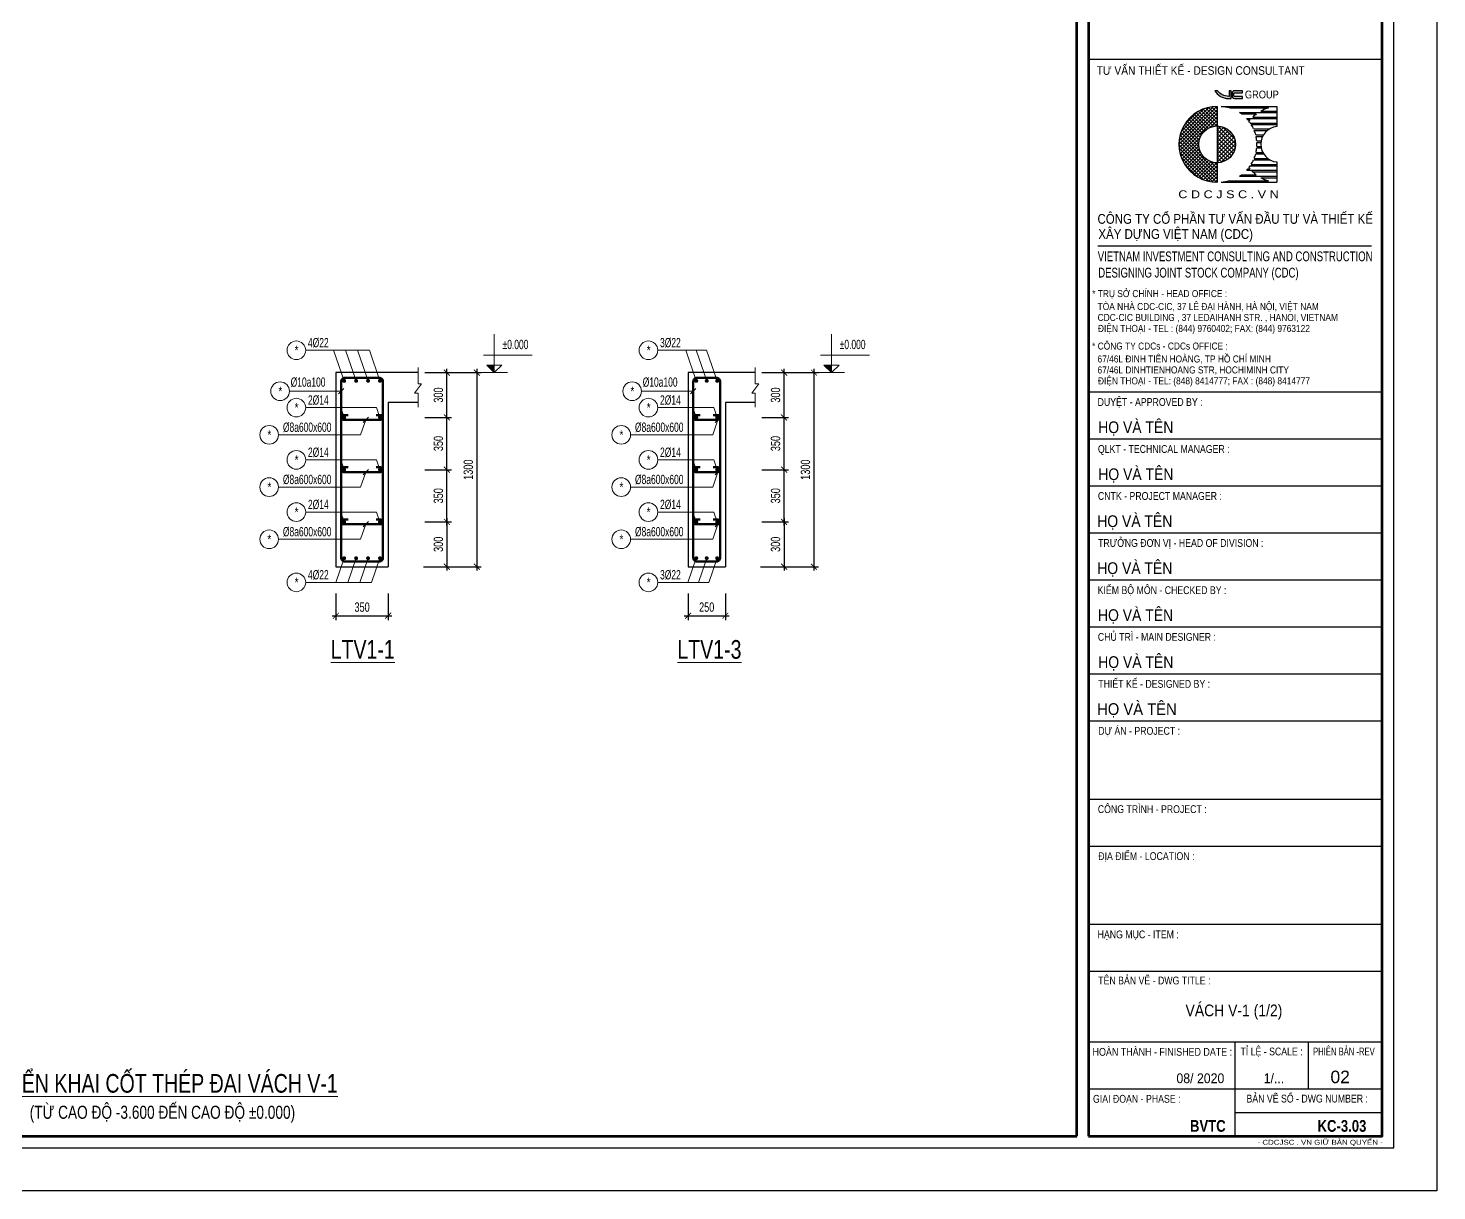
# Model space of a CAD drawing. Header units: millimetres. Extents: x -17374 to 181693, y -29783 to 15580.
# Drawn here: x 103870 to 113310, y 0 to 7790 of the extents above; entities that cross this region are included whole.
import ezdxf
from ezdxf.enums import TextEntityAlignment as Align

# ---------------------------------------------------------------- set-up
doc = ezdxf.new("R2010")
doc.units = ezdxf.units.MM
doc.header["$LTSCALE"] = 250
doc.header["$MEASUREMENT"] = 0
doc.layers.add('CDC -TEXT KHUNG', color=7, linetype='Continuous')
doc.layers.add('CDC-KHUNGTEN', color=7, linetype='Continuous')
for name, color, linetype, lineweight in [('CDC.02.DIM', 1, 'Continuous', 18), ('CDC.03.BORDER', 3, 'Continuous', 25), ('CDC.05.STEEL', 4, 'Continuous', 50), ('CDC.06.TEXT', 2, 'Continuous', 18), ('CDC.11.NOTE', 8, 'Continuous', 18), ('CDC.14.STEELNUM', 9, 'Continuous', 18), ('STEEL_NODE', 6, 'Continuous', 50)]:
    doc.layers.add(name, color=color, linetype=linetype, lineweight=lineweight)
doc.styles.add('ARIAL', font='arial.ttf', dxfattribs={"width": 0.65})
doc.styles.add('Arial_B_3', font='arialbd.ttf', dxfattribs={"width": 0.75, "height": 3})
doc.styles.add('KCS_SMTEXT', font='arial.ttf', dxfattribs={"width": 0.7})
doc.styles.add('KT CDC', font='arial.ttf', dxfattribs={"width": 0.85})
doc.dimstyles.new('KCS_DIM25', dxfattribs={"dimscale": 25, "dimtxt": 2.5, "dimasz": 1.6, "dimexe": 1.2, "dimexo": 0, "dimgap": 1, "dimtad": 1, "dimdec": 0, "dimzin": 0, "dimdsep": 46, "dimtxsty": 'KCS_SMTEXT', "dimblk": 'ARCHTICK', "dimcen": 0, "dimdle": 1, "dimclrd": 1, "dimclre": 1, "dimclrt": 2, "dimadec": 0, "dimazin": 0, "dimtfac": 1, "dimtdec": 0, "dimtix": 1, "dimtmove": 2, "dimatfit": 3, "dimfxl": 1, "dimtolj": 1, "dimtzin": 0, "dimarcsym": 0})

# ---------------------------------------------------------------- blocks, each defined once
blk = doc.blocks.new('_ArchTick')
at = {"color": 0, "linetype": 'ByBlock', "const_width": 0.15}
blk.add_lwpolyline([(-0.5, -0.5), (0.5, 0.5)], dxfattribs=at)
blk = doc.blocks.new('*D242')
at = {"layer": 'CDC.02.DIM', "color": 1, "lineweight": -2, "transparency": 16777216}
for p, q in [((108786.5, 5481.9), (109166, 5481.9)), ((109136, 5506.9), (109136, 4156.9)), ((108778.5, 4181.9), (109166, 4181.9))]:
    blk.add_line(p, q, dxfattribs=at)
at = {"layer": 'Defpoints', "color": 0, "transparency": 16777216}
for p in [(108786.5, 5481.9), (108778.5, 4181.9), (109136, 4181.9)]:
    blk.add_point(p, dxfattribs=at)
at = {"layer": 'CDC.02.DIM', "color": 1, "lineweight": -2, "transparency": 16777216, "xscale": 40, "yscale": 40, "zscale": 40}
for p, rotation in [((109136, 5481.9), 90), ((109136, 4181.9), 270)]:
    blk.add_blockref('_ArchTick', p, dxfattribs=dict(at, rotation=rotation))
at = {"layer": 'CDC.02.DIM', "color": 2, "transparency": 16777216, "insert": (109079, 4831.9), "char_height": 62.5, "attachment_point": 5, "rotation": 90, "style": 'KCS_SMTEXT'}
blk.add_mtext('\\A1;1300', dxfattribs=at)
blk = doc.blocks.new('*D243')
at = {"layer": 'CDC.02.DIM', "color": 1, "lineweight": -2, "transparency": 16777216}
for p, q in [((108786.5, 5481.9), (108965.5, 5481.9)), ((108935.5, 5156.9), (108935.5, 5506.9)), ((108786.5, 5181.9), (108965.5, 5181.9))]:
    blk.add_line(p, q, dxfattribs=at)
at = {"layer": 'Defpoints', "color": 0, "transparency": 16777216}
for p in [(108786.5, 5481.9), (108935.5, 5481.9), (108786.5, 5181.9)]:
    blk.add_point(p, dxfattribs=at)
at = {"layer": 'CDC.02.DIM', "color": 1, "lineweight": -2, "transparency": 16777216, "xscale": 40, "yscale": 40, "zscale": 40}
for p, rotation in [((108935.5, 5481.9), 90), ((108935.5, 5181.9), 270)]:
    blk.add_blockref('_ArchTick', p, dxfattribs=dict(at, rotation=rotation))
at = {"layer": 'CDC.02.DIM', "color": 2, "transparency": 16777216, "insert": (108878.6, 5331.9), "char_height": 62.5, "attachment_point": 5, "rotation": 90, "style": 'KCS_SMTEXT'}
blk.add_mtext('\\A1;300', dxfattribs=at)
blk = doc.blocks.new('*D244')
at = {"layer": 'CDC.02.DIM', "color": 1, "lineweight": -2, "transparency": 16777216}
for p, q in [((108292, 4002.1), (108292, 3823.6)), ((108542, 4002.1), (108542, 3823.6)), ((108267, 3853.6), (108567, 3853.6))]:
    blk.add_line(p, q, dxfattribs=at)
at = {"layer": 'Defpoints', "color": 0, "transparency": 16777216}
for p in [(108292, 4002.1), (108542, 4002.1), (108542, 3853.6)]:
    blk.add_point(p, dxfattribs=at)
at = {"layer": 'CDC.02.DIM', "color": 1, "lineweight": -2, "transparency": 16777216, "xscale": 40, "yscale": 40, "zscale": 40, "rotation": 180}
blk.add_blockref('_ArchTick', (108292, 3853.6), dxfattribs=at)
at = {"layer": 'CDC.02.DIM', "color": 1, "lineweight": -2, "transparency": 16777216, "xscale": 40, "yscale": 40, "zscale": 40}
blk.add_blockref('_ArchTick', (108542, 3853.6), dxfattribs=at)
at = {"layer": 'CDC.02.DIM', "color": 2, "transparency": 16777216, "insert": (108417, 3910.6), "char_height": 62.5, "attachment_point": 5, "style": 'KCS_SMTEXT'}
blk.add_mtext('\\A1;250', dxfattribs=at)
blk = doc.blocks.new('*D245')
at = {"layer": 'CDC.02.DIM', "color": 1, "lineweight": -2, "transparency": 16777216}
for p, q in [((108935.5, 4806.9), (108935.5, 5206.9)), ((108786.5, 5181.9), (108965.5, 5181.9)), ((108786.5, 4831.9), (108965.5, 4831.9))]:
    blk.add_line(p, q, dxfattribs=at)
at = {"layer": 'Defpoints', "color": 0, "transparency": 16777216}
for p in [(108786.5, 5181.9), (108935.5, 5181.9), (108786.5, 4831.9)]:
    blk.add_point(p, dxfattribs=at)
at = {"layer": 'CDC.02.DIM', "color": 1, "lineweight": -2, "transparency": 16777216, "xscale": 40, "yscale": 40, "zscale": 40}
for p, rotation in [((108935.5, 5181.9), 90), ((108935.5, 4831.9), 270)]:
    blk.add_blockref('_ArchTick', p, dxfattribs=dict(at, rotation=rotation))
at = {"layer": 'CDC.02.DIM', "color": 2, "transparency": 16777216, "insert": (108878.6, 5006.9), "char_height": 62.5, "attachment_point": 5, "rotation": 90, "style": 'KCS_SMTEXT'}
blk.add_mtext('\\A1;350', dxfattribs=at)
blk = doc.blocks.new('*D246')
at = {"layer": 'CDC.02.DIM', "color": 1, "lineweight": -2, "transparency": 16777216}
for p, q in [((108786.5, 4831.9), (108965.5, 4831.9)), ((108935.5, 4456.9), (108935.5, 4856.9)), ((108786.5, 4481.9), (108965.5, 4481.9))]:
    blk.add_line(p, q, dxfattribs=at)
at = {"layer": 'Defpoints', "color": 0, "transparency": 16777216}
for p in [(108786.5, 4831.9), (108935.5, 4831.9), (108786.5, 4481.9)]:
    blk.add_point(p, dxfattribs=at)
at = {"layer": 'CDC.02.DIM', "color": 1, "lineweight": -2, "transparency": 16777216, "xscale": 40, "yscale": 40, "zscale": 40}
for p, rotation in [((108935.5, 4831.9), 90), ((108935.5, 4481.9), 270)]:
    blk.add_blockref('_ArchTick', p, dxfattribs=dict(at, rotation=rotation))
at = {"layer": 'CDC.02.DIM', "color": 2, "transparency": 16777216, "insert": (108878.6, 4656.9), "char_height": 62.5, "attachment_point": 5, "rotation": 90, "style": 'KCS_SMTEXT'}
blk.add_mtext('\\A1;350', dxfattribs=at)
blk = doc.blocks.new('*D247')
at = {"layer": 'CDC.02.DIM', "color": 1, "lineweight": -2, "transparency": 16777216}
for p, q in [((108786.5, 4481.9), (108965.5, 4481.9)), ((108935.5, 4506.9), (108935.5, 4156.9)), ((108786.5, 4181.9), (108965.5, 4181.9))]:
    blk.add_line(p, q, dxfattribs=at)
at = {"layer": 'Defpoints', "color": 0, "transparency": 16777216}
for p in [(108786.5, 4481.9), (108786.5, 4181.9), (108935.5, 4181.9)]:
    blk.add_point(p, dxfattribs=at)
at = {"layer": 'CDC.02.DIM', "color": 1, "lineweight": -2, "transparency": 16777216, "xscale": 40, "yscale": 40, "zscale": 40}
for p, rotation in [((108935.5, 4481.9), 90), ((108935.5, 4181.9), 270)]:
    blk.add_blockref('_ArchTick', p, dxfattribs=dict(at, rotation=rotation))
at = {"layer": 'CDC.02.DIM', "color": 2, "transparency": 16777216, "insert": (108878.6, 4331.9), "char_height": 62.5, "attachment_point": 5, "rotation": 90, "style": 'KCS_SMTEXT'}
blk.add_mtext('\\A1;300', dxfattribs=at)
blk = doc.blocks.new('*D248')
at = {"layer": 'CDC.02.DIM', "color": 1, "lineweight": -2, "transparency": 16777216}
for p, q in [((106526.9, 5481.9), (106906.4, 5481.9)), ((106876.4, 5506.9), (106876.4, 4156.9)), ((106518.9, 4181.9), (106906.4, 4181.9))]:
    blk.add_line(p, q, dxfattribs=at)
at = {"layer": 'Defpoints', "color": 0, "transparency": 16777216}
for p in [(106526.9, 5481.9), (106518.9, 4181.9), (106876.4, 4181.9)]:
    blk.add_point(p, dxfattribs=at)
at = {"layer": 'CDC.02.DIM', "color": 1, "lineweight": -2, "transparency": 16777216, "xscale": 40, "yscale": 40, "zscale": 40}
for p, rotation in [((106876.4, 5481.9), 90), ((106876.4, 4181.9), 270)]:
    blk.add_blockref('_ArchTick', p, dxfattribs=dict(at, rotation=rotation))
at = {"layer": 'CDC.02.DIM', "color": 2, "transparency": 16777216, "insert": (106819.5, 4831.9), "char_height": 62.5, "attachment_point": 5, "rotation": 90, "style": 'KCS_SMTEXT'}
blk.add_mtext('\\A1;1300', dxfattribs=at)
blk = doc.blocks.new('*D249')
at = {"layer": 'CDC.02.DIM', "color": 1, "lineweight": -2, "transparency": 16777216}
for p, q in [((106526.9, 5481.9), (106705.9, 5481.9)), ((106675.9, 5156.9), (106675.9, 5506.9)), ((106526.9, 5181.9), (106705.9, 5181.9))]:
    blk.add_line(p, q, dxfattribs=at)
at = {"layer": 'Defpoints', "color": 0, "transparency": 16777216}
for p in [(106526.9, 5481.9), (106675.9, 5481.9), (106526.9, 5181.9)]:
    blk.add_point(p, dxfattribs=at)
at = {"layer": 'CDC.02.DIM', "color": 1, "lineweight": -2, "transparency": 16777216, "xscale": 40, "yscale": 40, "zscale": 40}
for p, rotation in [((106675.9, 5481.9), 90), ((106675.9, 5181.9), 270)]:
    blk.add_blockref('_ArchTick', p, dxfattribs=dict(at, rotation=rotation))
at = {"layer": 'CDC.02.DIM', "color": 2, "transparency": 16777216, "insert": (106619, 5331.9), "char_height": 62.5, "attachment_point": 5, "rotation": 90, "style": 'KCS_SMTEXT'}
blk.add_mtext('\\A1;300', dxfattribs=at)
blk = doc.blocks.new('*D250')
at = {"layer": 'CDC.02.DIM', "color": 1, "lineweight": -2, "transparency": 16777216}
for p, q in [((105932.5, 4002.1), (105932.5, 3823.6)), ((106282.5, 4002.1), (106282.5, 3823.6)), ((105907.5, 3853.6), (106307.5, 3853.6))]:
    blk.add_line(p, q, dxfattribs=at)
at = {"layer": 'Defpoints', "color": 0, "transparency": 16777216}
for p in [(105932.5, 4002.1), (106282.5, 4002.1), (106282.5, 3853.6)]:
    blk.add_point(p, dxfattribs=at)
at = {"layer": 'CDC.02.DIM', "color": 1, "lineweight": -2, "transparency": 16777216, "xscale": 40, "yscale": 40, "zscale": 40, "rotation": 180}
blk.add_blockref('_ArchTick', (105932.5, 3853.6), dxfattribs=at)
at = {"layer": 'CDC.02.DIM', "color": 1, "lineweight": -2, "transparency": 16777216, "xscale": 40, "yscale": 40, "zscale": 40}
blk.add_blockref('_ArchTick', (106282.5, 3853.6), dxfattribs=at)
at = {"layer": 'CDC.02.DIM', "color": 2, "transparency": 16777216, "insert": (106107.5, 3910.6), "char_height": 62.5, "attachment_point": 5, "style": 'KCS_SMTEXT'}
blk.add_mtext('\\A1;350', dxfattribs=at)
blk = doc.blocks.new('*D251')
at = {"layer": 'CDC.02.DIM', "color": 1, "lineweight": -2, "transparency": 16777216}
for p, q in [((106675.9, 4806.9), (106675.9, 5206.9)), ((106526.9, 5181.9), (106705.9, 5181.9)), ((106526.9, 4831.9), (106705.9, 4831.9))]:
    blk.add_line(p, q, dxfattribs=at)
at = {"layer": 'Defpoints', "color": 0, "transparency": 16777216}
for p in [(106526.9, 5181.9), (106675.9, 5181.9), (106526.9, 4831.9)]:
    blk.add_point(p, dxfattribs=at)
at = {"layer": 'CDC.02.DIM', "color": 1, "lineweight": -2, "transparency": 16777216, "xscale": 40, "yscale": 40, "zscale": 40}
for p, rotation in [((106675.9, 5181.9), 90), ((106675.9, 4831.9), 270)]:
    blk.add_blockref('_ArchTick', p, dxfattribs=dict(at, rotation=rotation))
at = {"layer": 'CDC.02.DIM', "color": 2, "transparency": 16777216, "insert": (106619, 5006.9), "char_height": 62.5, "attachment_point": 5, "rotation": 90, "style": 'KCS_SMTEXT'}
blk.add_mtext('\\A1;350', dxfattribs=at)
blk = doc.blocks.new('*D252')
at = {"layer": 'CDC.02.DIM', "color": 1, "lineweight": -2, "transparency": 16777216}
for p, q in [((106526.9, 4831.9), (106705.9, 4831.9)), ((106675.9, 4456.9), (106675.9, 4856.9)), ((106526.9, 4481.9), (106705.9, 4481.9))]:
    blk.add_line(p, q, dxfattribs=at)
at = {"layer": 'Defpoints', "color": 0, "transparency": 16777216}
for p in [(106526.9, 4831.9), (106675.9, 4831.9), (106526.9, 4481.9)]:
    blk.add_point(p, dxfattribs=at)
at = {"layer": 'CDC.02.DIM', "color": 1, "lineweight": -2, "transparency": 16777216, "xscale": 40, "yscale": 40, "zscale": 40}
for p, rotation in [((106675.9, 4831.9), 90), ((106675.9, 4481.9), 270)]:
    blk.add_blockref('_ArchTick', p, dxfattribs=dict(at, rotation=rotation))
at = {"layer": 'CDC.02.DIM', "color": 2, "transparency": 16777216, "insert": (106619, 4656.9), "char_height": 62.5, "attachment_point": 5, "rotation": 90, "style": 'KCS_SMTEXT'}
blk.add_mtext('\\A1;350', dxfattribs=at)
blk = doc.blocks.new('*D253')
at = {"layer": 'CDC.02.DIM', "color": 1, "lineweight": -2, "transparency": 16777216}
for p, q in [((106526.9, 4481.9), (106705.9, 4481.9)), ((106675.9, 4506.9), (106675.9, 4156.9)), ((106526.9, 4181.9), (106705.9, 4181.9))]:
    blk.add_line(p, q, dxfattribs=at)
at = {"layer": 'Defpoints', "color": 0, "transparency": 16777216}
for p in [(106526.9, 4481.9), (106526.9, 4181.9), (106675.9, 4181.9)]:
    blk.add_point(p, dxfattribs=at)
at = {"layer": 'CDC.02.DIM', "color": 1, "lineweight": -2, "transparency": 16777216, "xscale": 40, "yscale": 40, "zscale": 40}
for p, rotation in [((106675.9, 4481.9), 90), ((106675.9, 4181.9), 270)]:
    blk.add_blockref('_ArchTick', p, dxfattribs=dict(at, rotation=rotation))
at = {"layer": 'CDC.02.DIM', "color": 2, "transparency": 16777216, "insert": (106619, 4331.9), "char_height": 62.5, "attachment_point": 5, "rotation": 90, "style": 'KCS_SMTEXT'}
blk.add_mtext('\\A1;300', dxfattribs=at)
blk = doc.blocks.new('LOGOmoi')
at = {"layer": 'CDC -TEXT KHUNG'}
h = blk.add_hatch(color=1, dxfattribs=at)
h.paths.add_polyline_path([(1.46, 5.45), (1.26, 5.45), (1.26, 4.88), (1.21, 4.88, -0.237912), (0.06, 5.45), (-0.2, 5.45, 0.272847), (1.14, 4.66), (1.46, 4.66)])
h.paths.add_polyline_path([(2.59, 5.45), (1.8, 5.45, 0.414214), (1.54, 5.2), (1.54, 4.92, 0.414214), (1.8, 4.66), (2.59, 4.66), (2.59, 4.87), (1.8, 4.87, -0.414214), (1.74, 4.92), (1.74, 5.2, -0.414214), (1.8, 5.25), (2.59, 5.25)])
h = blk.add_hatch(dxfattribs=at)
h.set_pattern_fill('ANSI37', color=102, scale=2.293939, angle=360, style=0)
h.set_pattern_definition([(45, (-2844.4439, 636.61023), (-0.178426552, 0.178426553), []), (135, (-2844.4439, 636.61023), (-0.178426552, -0.178426553), [])])
edge = h.paths.add_edge_path()
edge.add_arc((0.02, 0), 1.87, 90, 270)
edge.add_line((0.02, -1.88), (0.02, -3.84))
edge.add_line((0.02, -3.84), (-0.17, -3.84))
edge.add_line((-0.17, -3.84), (-0.36, -3.83))
edge.add_line((-0.36, -3.83), (-0.55, -3.8))
edge.add_line((-0.55, -3.8), (-0.73, -3.77))
edge.add_line((-0.73, -3.77), (-0.92, -3.73))
edge.add_line((-0.92, -3.73), (-1.1, -3.68))
edge.add_line((-1.1, -3.68), (-1.28, -3.62))
edge.add_line((-1.28, -3.62), (-1.45, -3.55))
edge.add_line((-1.45, -3.55), (-1.63, -3.48))
edge.add_line((-1.63, -3.48), (-1.79, -3.39))
edge.add_line((-1.79, -3.39), (-1.96, -3.3))
edge.add_line((-1.96, -3.3), (-2.12, -3.2))
edge.add_line((-2.12, -3.2), (-2.27, -3.09))
edge.add_line((-2.27, -3.09), (-2.42, -2.97))
edge.add_line((-2.42, -2.97), (-2.56, -2.85))
edge.add_line((-2.56, -2.85), (-2.7, -2.72))
edge.add_line((-2.7, -2.72), (-2.83, -2.58))
edge.add_line((-2.83, -2.58), (-2.95, -2.44))
edge.add_line((-2.95, -2.44), (-3.07, -2.29))
edge.add_line((-3.07, -2.29), (-3.18, -2.14))
edge.add_line((-3.18, -2.14), (-3.28, -1.98))
edge.add_line((-3.28, -1.98), (-3.37, -1.81))
edge.add_line((-3.37, -1.81), (-3.46, -1.64))
edge.add_line((-3.46, -1.64), (-3.53, -1.47))
edge.add_line((-3.53, -1.47), (-3.6, -1.3))
edge.add_line((-3.6, -1.3), (-3.66, -1.12))
edge.add_line((-3.66, -1.12), (-3.71, -0.93))
edge.add_line((-3.71, -0.93), (-3.75, -0.75))
edge.add_line((-3.75, -0.75), (-3.79, -0.56))
edge.add_line((-3.79, -0.56), (-3.81, -0.38))
edge.add_line((-3.81, -0.38), (-3.82, -0.19))
edge.add_line((-3.82, -0.19), (-3.83, 0))
edge.add_line((-3.83, 0), (-3.82, 0.19))
edge.add_line((-3.82, 0.19), (-3.81, 0.38))
edge.add_line((-3.81, 0.38), (-3.79, 0.56))
edge.add_line((-3.79, 0.56), (-3.75, 0.75))
edge.add_line((-3.75, 0.75), (-3.71, 0.93))
edge.add_line((-3.71, 0.93), (-3.66, 1.12))
edge.add_line((-3.66, 1.12), (-3.6, 1.3))
edge.add_line((-3.6, 1.3), (-3.53, 1.47))
edge.add_line((-3.53, 1.47), (-3.46, 1.64))
edge.add_line((-3.46, 1.64), (-3.37, 1.81))
edge.add_line((-3.37, 1.81), (-3.28, 1.98))
edge.add_line((-3.28, 1.98), (-3.18, 2.14))
edge.add_line((-3.18, 2.14), (-3.07, 2.29))
edge.add_line((-3.07, 2.29), (-2.95, 2.44))
edge.add_line((-2.95, 2.44), (-2.83, 2.58))
edge.add_line((-2.83, 2.58), (-2.7, 2.72))
edge.add_line((-2.7, 2.72), (-2.56, 2.85))
edge.add_line((-2.56, 2.85), (-2.42, 2.97))
edge.add_line((-2.42, 2.97), (-2.27, 3.09))
edge.add_line((-2.27, 3.09), (-2.12, 3.2))
edge.add_line((-2.12, 3.2), (-1.96, 3.3))
edge.add_line((-1.96, 3.3), (-1.79, 3.39))
edge.add_line((-1.79, 3.39), (-1.63, 3.48))
edge.add_line((-1.63, 3.48), (-1.45, 3.55))
edge.add_line((-1.45, 3.55), (-1.28, 3.62))
edge.add_line((-1.28, 3.62), (-1.1, 3.68))
edge.add_line((-1.1, 3.68), (-0.92, 3.73))
edge.add_line((-0.92, 3.73), (-0.73, 3.77))
edge.add_line((-0.73, 3.77), (-0.55, 3.8))
edge.add_line((-0.55, 3.8), (-0.36, 3.83))
edge.add_line((-0.36, 3.83), (-0.17, 3.84))
edge.add_line((-0.17, 3.84), (0.02, 3.84))
edge.add_line((0.02, 3.84), (0.02, 1.87))
h = blk.add_hatch(dxfattribs=at)
h.set_pattern_fill('ANSI37', color=1, scale=2.293939, angle=360, style=0)
h.set_pattern_definition([(45, (-486.53502, -144.21504), (-0.20275745, 0.20275745), []), (135, (-486.53502, -144.21504), (-0.20275745, -0.20275745), [])])
h.paths.add_polyline_path([(0.02, 1.87), (0.02, -1.81), (0.02, -1.88, 0.414214), (1.89, 0, 0.414214)])
at = {"layer": 'CDC -TEXT KHUNG', "color": 102}
for p, q in [((0.02, 3.84), (0.02, -1.81)), ((0.42, 3.85), (6.1, 3.85)), ((1.28, 3.7), (5.24, 3.7)), ((2.3, 3.24), (6.1, 3.24)), ((2.51, 3.09), (4.01, 3.09)), ((4.47, 3.39), (6.1, 3.39)), ((6.1, 3.85), (6.1, 1.81)), ((3.03, 2.63), (6.1, 2.63)), ((3.16, 2.49), (3.36, 2.49)), ((3.4, 2.17), (6.1, 2.17)), ((3.49, 2.03), (6.1, 2.03)), ((3.64, 2.78), (6.1, 2.78)), ((3.74, 1.57), (5.37, 1.57)), ((3.8, 1.42), (5.15, 1.42)), ((3.95, 0.96), (4.75, 0.96)), ((3.98, 0.81), (4.66, 0.81)), ((4.05, 0.35), (4.51, 0.35)), ((4.06, 0.2), (4.49, 0.2)), ((3.8, -1.42), (5.15, -1.42)), ((3.95, -0.96), (4.75, -0.96)), ((3.98, -0.81), (4.66, -0.81)), ((4.05, -0.35), (4.51, -0.35)), ((4.06, -0.2), (4.49, -0.2)), ((0.02, -1.81), (0.02, -3.84)), ((3.03, -2.63), (6.1, -2.63)), ((3.16, -2.49), (3.36, -2.49)), ((3.4, -2.17), (6.1, -2.17)), ((3.49, -2.03), (6.1, -2.03)), ((3.64, -2.78), (6.1, -2.78)), ((3.74, -1.57), (5.37, -1.57)), ((6.1, -1.79), (6.1, -3.84)), ((0.01, -3.84), (0.02, -3.84)), ((0.42, -3.84), (6.1, -3.84)), ((1.28, -3.7), (5.24, -3.7)), ((2.3, -3.24), (6.1, -3.24)), ((2.51, -3.09), (4.01, -3.09)), ((4.47, -3.39), (6.1, -3.39))]:
    blk.add_line(p, q, dxfattribs=at)
at = {"layer": 'CDC -TEXT KHUNG'}
blk.add_line((3.78, 1.21), (3.78, 1.21), dxfattribs=at)
at = {"layer": 'CDC -TEXT KHUNG', "color": 1}
for points in [[(1.46, 5.45), (1.26, 5.45), (1.26, 4.88), (1.21, 4.88, -0.237912), (0.06, 5.45), (-0.2, 5.45, 0.272847), (1.14, 4.66), (1.46, 4.66)], [(2.59, 5.45), (1.8, 5.45, 0.414214), (1.54, 5.2), (1.54, 4.92, 0.414214), (1.8, 4.66), (2.59, 4.66), (2.59, 4.87), (1.8, 4.87, -0.414214), (1.74, 4.92), (1.74, 5.2, -0.414214), (1.8, 5.25), (2.59, 5.25)]]:
    blk.add_lwpolyline(points, format="xyb", close=True, dxfattribs=at)
at = {"layer": 'CDC -TEXT KHUNG', "color": 102}
blk.add_circle((0.02, 0), 1.87, dxfattribs=at)
blk.add_arc((0, 0), 3.85, 89.7449, 270.2551, dxfattribs=at)
at = {"layer": 'CDC -TEXT KHUNG', "color": 112}
blk.add_ellipse((0.22, 0), major_axis=(-2.72, 2.72), ratio=1, start_param=-1.064136, end_param=-0.838054, dxfattribs=at)
at = {"layer": 'CDC -TEXT KHUNG', "color": 102}
for centre, major_axis, start_param, end_param in [((0.22, 0), (-2.72, 2.72), -1.423028, -1.355019), ((6.3, 0), (-2.72, 2.72), -0.147768, -0.022458), ((6.3, 0), (2.72, 2.72), 1.064136, 1.278853), ((0.22, 0), (2.72, 2.72), 6.199614, 6.251308), ((6.3, 0), (-2.72, 2.72), 0.083571, 0.124553), ((0.22, 0), (-2.72, 2.72), 4.527318, 4.587836), ((0.22, 0), (-2.72, 2.72), 4.346177, 4.481253), ((6.27, 0.01), (1.28, 1.28), 0.884906, 3.827483), ((0.22, 0), (-2.72, 2.72), 4.178765, 4.304301), ((0.22, 0), (2.72, 2.72), 5.589142, 5.7099), ((0.22, 0), (2.72, 2.72), 5.445131, 5.550443), ((0.22, 0), (-2.72, 2.72), 3.549681, 3.675216), ((0.22, 0), (-2.72, 2.72), 3.714878, 3.835636), ((0.22, 0), (-2.72, 2.72), 3.17347, 3.225164), ((0.22, 0), (2.72, 2.72), 4.836942, 4.89746), ((6.3, 0), (-2.72, 2.72), 1.446243, 1.487225), ((0.22, 0), (2.72, 2.72), 4.943525, 5.078601), ((6.3, 0), (-2.72, 2.72), 1.538919, 1.718564), ((0.22, 0.01), (2.72, 2.72), 3.979647, 4.205729), ((0.22, 0), (-2.72, 2.72), 2.925816, 2.993825), ((6.3, 0), (2.72, 2.72), 3.433536, 3.648253)]:
    blk.add_ellipse(centre, major_axis=major_axis, ratio=1, start_param=start_param, end_param=end_param, dxfattribs=at)
at = {"layer": 'CDC -TEXT KHUNG', "color": 1, "style": 'KT CDC', "width": 0.85}
blk.add_text('GROUP', height=0.792, dxfattribs=at).set_placement((2.85, 4.67))
at = {"layer": 'CDC -TEXT KHUNG', "color": 102, "style": 'KT CDC', "width": 1.15}
blk.add_text('C D C J S C . V N', height=0.8, dxfattribs=at).set_placement((-3.92, -5.47))
blk = doc.blocks.new('Khung tên chuẩn')
at = {"layer": 'CDC-KHUNGTEN', "color": 6, "lineweight": 25}
for p, q in [((82700, 28900), (75200, 28900)), ((82700, 20400), (75200, 20400)), ((82700, 19200), (75200, 19200)), ((82700, 18000), (75200, 18000)), ((82700, 16800), (75200, 16800)), ((82700, 15600), (75200, 15600)), ((82700, 14400), (75200, 14400)), ((82700, 13200), (75200, 13200)), ((82700, 12000), (75200, 12000)), ((82700, 10000), (75200, 10000)), ((82700, 8800), (75200, 8800)), ((82700, 6800), (75200, 6800)), ((82700, 5600), (75200, 5600)), ((82700, 3800), (75200, 3800)), ((78950, 1400), (78950, 3800)), ((80825, 2600), (80825, 3800)), ((82700, 2600), (75200, 2600)), ((78950, 2000), (82700, 2000))]:
    blk.add_line(p, q, dxfattribs=at)
at = {"layer": 'CDC-KHUNGTEN', "color": 6}
blk.add_line((75439, 24136), (82433, 24136), dxfattribs=at)
at = {"layer": 'CDC-KHUNGTEN', "color": 8}
blk.add_lwpolyline([(75096, 1100), (83000, 1100), (83000, 58300), (3000, 58300), (3000, 1100), (75096, 1100)], dxfattribs=at)
at = {"layer": 'CDC-KHUNGTEN', "color": 255, "lineweight": 60}
blk.add_lwpolyline([(74900, 1400), (74900, 58000), (3300, 58000), (3300, 1400), (74900, 1400)], close=True, dxfattribs=at)
blk.add_lwpolyline([(75200, 1400), (82700, 1400), (82700, 58000), (75200, 58000), (75200, 1400)], dxfattribs=at)
at = {"layer": 'Defpoints', "color": 1, "ltscale": 0.2}
blk.add_lwpolyline([(0, 0), (0, 59400), (84100, 59400), (84100, 0), (0, 0)], close=True, dxfattribs=at)
at = {"layer": 'CDC-KHUNGTEN', "xscale": 251.3908497502836, "yscale": 251.3908497502836, "zscale": 251.3908497502836}
blk.add_blockref('LOGOmoi', (78480, 26732), dxfattribs=at)
at = {"layer": 'CDC -TEXT KHUNG', "style": 'KT CDC', "width": 0.85}
blk.add_text('TƯ VẤN THIẾT KẾ - DESIGN CONSULTANT', height=220, dxfattribs=at).set_placement((78066, 28509), align=Align.CENTER)
at = {"layer": 'CDC -TEXT KHUNG', "color": 7, "style": 'Arial_B_3', "width": 0.8}
blk.add_text('BVTC', height=300, dxfattribs=at).set_placement((78705, 1508), align=Align.RIGHT)
at = {"layer": 'CDC -TEXT KHUNG', "color": 6, "style": 'KT CDC', "width": 1.15}
blk.add_text('- CDCJSC . VN GIỮ BẢN QUYỂN -', height=125.69, dxfattribs=at).set_placement((79519, 1177))
at = {"layer": 'CDC-KHUNGTEN', "color": 6}
for s, height, style, width, p in [('CÔNG TY CỔ PHẦN TƯ VẤN ÐẦU TƯ VÀ THIẾT KẾ', 250, 'KT CDC', 0.84, (75430, 24703)), ('XÂY DỰNG VIỆT NAM (CDC)', 250, 'KT CDC', 0.84, (75452, 24317)), ('VIETNAM INVESTMENT CONSULTING AND CONSTRUCTION ', 250, 'KT CDC', 0.7, (75436, 23747)), ('DESIGNING JOINT STOCK COMPANY (CDC)', 250, 'KT CDC', 0.7, (75448, 23330)), ('* TRỤ SỞ CHÍNH - HEAD OFFICE :', 180, 'KT CDC', 0.85, (75294, 22830)), ('TÒA NHÀ CDC-CIC, 37 LÊ ĐẠI HÀNH, HÀ NỘI, VIỆT NAM', 180, 'KT CDC', 0.85, (75433, 22500)), ('CDC-CIC BUILDING , 37 LEDAIHANH STR. , HANOI, VIETNAM', 180, 'KT CDC', 0.85, (75433, 22220)), ('ĐIỆN THOẠI - TEL : (844) 9760402; FAX: (844) 9763122', 180, 'KT CDC', 0.85, (75441, 21940)), ('* CÔNG TY CDCs - CDCs OFFICE :', 180, 'KT CDC', 0.85, (75292, 21490)), ('67/46L ĐINH TIÊN HOÀNG, TP HỒ CHÍ MINH', 180, 'KT CDC', 0.85, (75430, 21160)), ('67/46L DINHTIENHOANG STR, HOCHIMINH CITY', 180, 'KT CDC', 0.85, (75430, 20880)), ('ĐIỆN THOẠI - TEL: (848) 8414777; FAX : (848) 8414777', 180, 'KT CDC', 0.85, (75442, 20600)), ('DUYỆT - APPROVED BY :', 200, 'ARIAL', 0.8, (75433, 20050)), ('QLKT - TECHNICAL MANAGER :', 200, 'ARIAL', 0.8, (75440, 18850)), ('CNTK - PROJECT MANAGER :', 200, 'ARIAL', 0.8, (75440, 17650)), ('TRƯỞNG ĐƠN VỊ - HEAD OF DIVISION :', 200, 'ARIAL', 0.8, (75445, 16450)), ('KIỂM BỘ MÔN - CHECKED BY :', 200, 'ARIAL', 0.8, (75434, 15244)), ('CHỦ TRÌ - MAIN DESIGNER :', 200, 'ARIAL', 0.8, (75438, 14050)), ('THIẾT KẾ - DESIGNED BY :', 200, 'ARIAL', 0.8, (75450, 12850)), ('DỰ ÁN - PROJECT :  ', 200, 'ARIAL', 0.8, (75449, 11650)), ('CÔNG TRÌNH - PROJECT :  ', 200, 'ARIAL', 0.8, (75438, 9650)), ('ĐỊA ĐIỂM - LOCATION :', 200, 'ARIAL', 0.8, (75449, 8450)), ('HẠNG MỤC - ITEM : ', 200, 'ARIAL', 0.8, (75433, 6450)), ('TÊN BẢN VẼ - DWG TITLE :', 200, 'ARIAL', 0.8, (75448, 5273)), ('TỈ LỆ - SCALE :', 200, 'ARIAL', 0.8, (79082, 3459)), ('PHIÊN BẢN -REV', 200, 'ARIAL', 0.7, (80938, 3459)), ('GIAI ĐOẠN - PHASE :', 200, 'ARIAL', 0.8, (75315, 2250)), ('BẢN VẼ SỐ - DWG NUMBER :', 200, 'ARIAL', 0.8, (79236, 2256))]:
    blk.add_text(s, height=height, dxfattribs=dict(at, style=style, width=width)).set_placement(p)
at = {"layer": 'CDC-KHUNGTEN', "color": 7}
for style, width, p in [('KT CDC', 0.85, (75448, 19356)), ('KT CDC', 0.85, (75450, 18156)), ('KT CDC', 0.85, (75423, 16956)), ('KT CDC', 0.85, (75423, 15756)), ('KT CDC', 0.85, (75442, 14556)), ('KT CDC', 0.85, (75448, 13356)), ('ARIAL', 0.9, (75421, 12156))]:
    blk.add_text('HỌ VÀ TÊN', height=300, dxfattribs=dict(at, style=style, width=width)).set_placement(p)
at = {"layer": 'CDC-KHUNGTEN', "color": 6, "style": 'ARIAL', "width": 0.814645}
blk.add_text('HOÀN THÀNH - FINISHED DATE :', height=200, dxfattribs=at).set_placement((75304, 3450), (78870, 3450), align=Align.FIT)
at = {"layer": 'CDC-KHUNGTEN', "color": 7, "style": 'ARIAL', "width": 0.9}
for s, p in [('08/ 2020', (78670, 2750)), ('1/...', (80200, 2750))]:
    blk.add_text(s, height=250, dxfattribs=at).set_placement(p, align=Align.RIGHT)
at = {"layer": 'CDC-KHUNGTEN', "color": 7, "style": 'KT CDC'}
blk.add_text('02', height=320, dxfattribs=at).set_placement((81879, 2750), align=Align.RIGHT)

msp = doc.modelspace()

# ---------------------------------------------------------------- linework, layer by layer
at = {"layer": 'CDC.03.BORDER'}
for p, q in [((105932.48, 5481.93), (105932.48, 4181.93)), ((106482.48, 5481.93), (105932.48, 5481.93)), ((108292.05, 5481.93), (108292.05, 4181.93)), ((108742.05, 5481.93), (108292.05, 5481.93)), ((106282.48, 5281.93), (106282.48, 4181.93)), ((106482.48, 5281.93), (106282.48, 5281.93)), ((108542.05, 5281.93), (108542.05, 4181.93)), ((108742.05, 5281.93), (108542.05, 5281.93)), ((105932.48, 4181.93), (106282.48, 4181.93)), ((108292.05, 4181.93), (108542.05, 4181.93))]:
    msp.add_line(p, q, dxfattribs=at)
at = {"layer": 'CDC.05.STEEL'}
for points in [[(105967.48, 4241.78, 0.4142136), (105992.48, 4216.78), (106222.48, 4216.78, 0.4142136), (106247.48, 4241.78), (106247.48, 5421.93, 0.4142136), (106222.48, 5446.93), (105992.48, 5446.93, 0.4142136), (105967.48, 5421.93)], [(108327.05, 4241.78, 0.4142136), (108352.05, 4216.78), (108482.05, 4216.78, 0.4142136), (108507.05, 4241.78), (108507.05, 5421.93, 0.4142136), (108482.05, 5446.93), (108352.05, 5446.93, 0.4142136), (108327.05, 5421.93)]]:
    msp.add_lwpolyline(points, format="xyb", close=True, dxfattribs=at)
for points in [[(106201.26, 5197.81), (106231.6, 5197.81, -1), (106231.6, 5166.05), (105983.36, 5166.05, -1), (105983.36, 5197.81), (106013.69, 5197.81)], [(108460.84, 5197.81), (108491.17, 5197.81, -1), (108491.17, 5166.05), (108342.93, 5166.05, -1), (108342.93, 5197.81), (108373.26, 5197.81)], [(106201.26, 4847.81), (106231.6, 4847.81, -1), (106231.6, 4816.05), (105983.36, 4816.05, -1), (105983.36, 4847.81), (106013.69, 4847.81)], [(108460.84, 4847.81), (108491.17, 4847.81, -1), (108491.17, 4816.05), (108342.93, 4816.05, -1), (108342.93, 4847.81), (108373.26, 4847.81)], [(106201.26, 4497.81), (106231.6, 4497.81, -1), (106231.6, 4466.05), (105983.36, 4466.05, -1), (105983.36, 4497.81), (106013.69, 4497.81)], [(108460.84, 4497.81), (108491.17, 4497.81, -1), (108491.17, 4466.05), (108342.93, 4466.05, -1), (108342.93, 4497.81), (108373.26, 4497.81)]]:
    msp.add_lwpolyline(points, format="xyb", dxfattribs=at)
at = {"layer": 'CDC.11.NOTE', "color": 1, "linetype": 'ByBlock'}
for p, q in [((106993.71, 5481.93), (106993.71, 5740.12)), ((109253.28, 5481.93), (109253.28, 5740.12)), ((107247.56, 5599.63), (106921.2, 5599.63)), ((109507.13, 5599.63), (109180.77, 5599.63)), ((107081.02, 5481.93), (106906.41, 5481.93)), ((107044.44, 5532.66), (106942.98, 5532.66)), ((106993.71, 5481.93), (106942.98, 5532.66)), ((106993.71, 5481.93), (107044.44, 5532.66)), ((109340.59, 5481.93), (109165.98, 5481.93)), ((109304.02, 5532.66), (109202.55, 5532.66)), ((109253.28, 5481.93), (109202.55, 5532.66)), ((109253.28, 5481.93), (109304.02, 5532.66))]:
    msp.add_line(p, q, dxfattribs=at)
at = {"layer": 'CDC.11.NOTE', "color": 1}
for p, q in [((106156.63, 5631.93), (105729.34, 5631.93)), ((105987.48, 5426.93), (105916.63, 5631.93)), ((106067.48, 5426.93), (105996.63, 5631.93)), ((106147.48, 5426.93), (106076.63, 5631.93)), ((106227.48, 5426.93), (106156.63, 5631.93)), ((108416.2, 5631.93), (108088.91, 5631.93)), ((108347.05, 5426.93), (108276.2, 5631.93)), ((108417.05, 5426.93), (108346.2, 5631.93)), ((108487.05, 5426.93), (108416.2, 5631.93)), ((105967.48, 5357.38), (105620.38, 5357.38)), ((105985.51, 5375.41), (105949.45, 5339.34)), ((108327.05, 5357.38), (107979.95, 5357.38)), ((108345.08, 5375.41), (108309.02, 5339.34)), ((106204.77, 5247.64), (105729.34, 5247.64)), ((105987.48, 5181.93), (105964.77, 5247.64)), ((106227.48, 5181.93), (106204.77, 5247.64)), ((108464.34, 5247.64), (108088.91, 5247.64)), ((108347.05, 5181.93), (108324.34, 5247.64)), ((108487.05, 5181.93), (108464.34, 5247.64)), ((106097.63, 5065.23), (106132.48, 5166.05)), ((106150.51, 5184.09), (106114.45, 5148.02)), ((108457.21, 5065.23), (108492.05, 5166.05)), ((108510.08, 5184.09), (108474.02, 5148.02)), ((106097.63, 5065.23), (105547.12, 5065.23)), ((108457.21, 5065.23), (107906.69, 5065.23)), ((106204.77, 4897.64), (105729.34, 4897.64)), ((105987.48, 4831.93), (105964.77, 4897.64)), ((106097.63, 4715.23), (106132.48, 4816.05)), ((106150.51, 4834.09), (106114.45, 4798.02)), ((106227.48, 4831.93), (106204.77, 4897.64)), ((108464.34, 4897.64), (108088.91, 4897.64)), ((108347.05, 4831.93), (108324.34, 4897.64)), ((108457.21, 4715.23), (108492.05, 4816.05)), ((108487.05, 4831.93), (108464.34, 4897.64)), ((108510.08, 4834.09), (108474.02, 4798.02)), ((106097.63, 4715.23), (105547.12, 4715.23)), ((108457.21, 4715.23), (107906.69, 4715.23)), ((106204.77, 4547.64), (105729.34, 4547.64)), ((105987.48, 4481.93), (105964.77, 4547.64)), ((106227.48, 4481.93), (106204.77, 4547.64)), ((108464.34, 4547.64), (108088.91, 4547.64)), ((108347.05, 4481.93), (108324.34, 4547.64)), ((108487.05, 4481.93), (108464.34, 4547.64)), ((106097.63, 4365.23), (106132.48, 4466.05)), ((106150.51, 4484.09), (106114.45, 4448.02)), ((108457.21, 4365.23), (108492.05, 4466.05)), ((108510.08, 4484.09), (108474.02, 4448.02)), ((106097.63, 4365.23), (105547.12, 4365.23)), ((108457.21, 4365.23), (107906.69, 4365.23)), ((105931.48, 4076.59), (105987.48, 4238.61)), ((106011.48, 4076.59), (106067.48, 4238.61)), ((106091.48, 4076.59), (106147.48, 4238.61)), ((106171.48, 4076.59), (106227.48, 4238.61)), ((108291.05, 4076.59), (108347.05, 4238.61)), ((108361.05, 4076.59), (108417.05, 4238.61)), ((108431.05, 4076.59), (108487.05, 4238.61)), ((106171.48, 4076.59), (105729.34, 4076.59)), ((108431.05, 4076.59), (108088.91, 4076.59))]:
    msp.add_line(p, q, dxfattribs=at)
for points in [[(106482.48, 5516.95), (106482.48, 5406.96), (106505.92, 5406.96), (106459.04, 5344.46), (106482.48, 5344.46), (106482.48, 5250.35)], [(108742.05, 5516.95), (108742.05, 5406.96), (108765.49, 5406.96), (108718.61, 5344.46), (108742.05, 5344.46), (108742.05, 5250.35)]]:
    msp.add_lwpolyline(points, dxfattribs=at)
for points in [[(106942.98, 5532.66), (106993.71, 5481.93), (106993.71, 5532.66)], [(109202.55, 5532.66), (109253.28, 5481.93), (109253.28, 5532.66)]]:
    msp.add_solid(points, dxfattribs=at)
at = {"layer": 'CDC.14.STEELNUM'}
for centre in [(105666.84, 5631.93), (108026.41, 5631.93), (105557.88, 5357.38), (107917.45, 5357.38), (105666.84, 5247.64), (108026.41, 5247.64), (105484.62, 5065.23), (107844.19, 5065.23), (105666.84, 4897.64), (108026.41, 4897.64), (105484.62, 4715.23), (107844.19, 4715.23), (105666.84, 4547.64), (108026.41, 4547.64), (105484.62, 4365.23), (107844.19, 4365.23), (105666.84, 4076.59), (108026.41, 4076.59)]:
    msp.add_circle(centre, 62.5, dxfattribs=at)
at = {"layer": 'STEEL_NODE', "const_width": 13.18}
for points in [[(105986.11, 5420.49, 1), (105988.85, 5433.38, 1)], [(106066.11, 5420.49, 1), (106068.85, 5433.38, 1)], [(106146.11, 5420.49, 1), (106148.85, 5433.38, 1)], [(106228.85, 5420.49, -1), (106226.11, 5433.38, -1)], [(108345.68, 5420.49, 1), (108348.42, 5433.38, 1)], [(108418.42, 5420.49, -1), (108415.68, 5433.38, -1)], [(108488.42, 5420.49, -1), (108485.68, 5433.38, -1)], [(105986.11, 5188.38, -1), (105988.85, 5175.49, -1)], [(106228.85, 5188.38, 1), (106226.11, 5175.49, 1)], [(108345.68, 5188.38, -1), (108348.42, 5175.49, -1)], [(108488.42, 5188.38, 1), (108485.68, 5175.49, 1)], [(105986.11, 4838.38, -1), (105988.85, 4825.49, -1)], [(106228.85, 4838.38, 1), (106226.11, 4825.49, 1)], [(108345.68, 4838.38, -1), (108348.42, 4825.49, -1)], [(108488.42, 4838.38, 1), (108485.68, 4825.49, 1)], [(105986.11, 4488.38, -1), (105988.85, 4475.49, -1)], [(106228.85, 4488.38, 1), (106226.11, 4475.49, 1)], [(108345.68, 4488.38, -1), (108348.42, 4475.49, -1)], [(108488.42, 4488.38, 1), (108485.68, 4475.49, 1)], [(105986.11, 4245.05, -1), (105988.85, 4232.17, -1)], [(106068.85, 4245.05, 1), (106066.11, 4232.17, 1)], [(106148.85, 4245.05, 1), (106146.11, 4232.17, 1)], [(106228.85, 4245.05, 1), (106226.11, 4232.17, 1)], [(108345.68, 4245.05, -1), (108348.42, 4232.17, -1)], [(108418.42, 4245.05, 1), (108415.68, 4232.17, 1)], [(108488.42, 4245.05, 1), (108485.68, 4232.17, 1)]]:
    msp.add_lwpolyline(points, format="xyb", close=True, dxfattribs=at)

# ---------------------------------------------------------------- block references
at = {"xscale": 0.2622917978515034, "yscale": 0.2622917978515034, "zscale": 0.2622917978515034}
msp.add_blockref('Khung tên chuẩn', (91251.56, 0), dxfattribs=at)

# ---------------------------------------------------------------- texts
at = {"layer": 'CDC -TEXT KHUNG', "color": 6, "style": 'ARIAL', "width": 0.85}
msp.add_text('VÁCH V-1 (1/2)', height=78.69, dxfattribs=at).set_placement((111950.61, 1169.41), align=Align.CENTER)
at = {"layer": 'CDC -TEXT KHUNG', "style": 'Arial_B_3', "width": 0.8}
msp.add_text('KC-3.03', height=78.688, dxfattribs=at).set_placement((112838.18, 395.49), align=Align.RIGHT)
at = {"layer": 'CDC.06.TEXT', "style": 'KCS_SMTEXT', "width": 0.65}
for s, p in [('4%%C22', (105814.19, 5651.93)), ('%%P0.000', (107135.47, 5639.63)), ('3%%C22', (108173.76, 5651.93)), ('%%P0.000', (109395.04, 5639.63)), ('2%%C14', (105814.19, 5267.64)), ('2%%C14', (108173.76, 5267.64)), ('%%C8a600x600', (105739.4, 5085.23)), ('%%C8a600x600', (108098.97, 5085.23)), ('2%%C14', (105814.19, 4917.64)), ('2%%C14', (108173.76, 4917.64)), ('%%C8a600x600', (105739.4, 4735.23)), ('%%C8a600x600', (108098.97, 4735.23)), ('2%%C14', (105814.19, 4567.64)), ('2%%C14', (108173.76, 4567.64)), ('%%C8a600x600', (105739.4, 4385.23)), ('%%C8a600x600', (108098.97, 4385.23)), ('4%%C22', (105814.19, 4096.59)), ('3%%C22', (108173.76, 4096.59))]:
    msp.add_text(s, height=62.5, dxfattribs=at).set_placement(p, align=Align.CENTER)
for p in [(105628.71, 5387.38), (107988.28, 5387.38)]:
    msp.add_text('%%C10a100', height=62.5, dxfattribs=at).set_placement(p)
at = {"layer": 'CDC.06.TEXT', "color": 4, "style": 'KCS_SMTEXT', "width": 0.75}
for s, height, p in [('%%ULTV1-1', 125, (106111.61, 3565.22)), ('%%ULTV1-3', 125, (108435.32, 3565.22)), ('%%UTRIỂN KHAI CỐT THÉP ĐAI VÁCH V-1', 125, (104780.29, 657.6)), ('(TỪ CAO ĐỘ -3.600 ĐẾN CAO ĐỘ %%P0.000)', 87.5, (104769.36, 482.6))]:
    msp.add_text(s, height=height, dxfattribs=at).set_placement(p, align=Align.CENTER)
at = {"layer": 'CDC.14.STEELNUM', "color": 2, "style": 'KCS_SMTEXT', "width": 0.75}
for p in [(105668.38, 5631.93), (108027.95, 5631.93), (105559.42, 5357.38), (107918.99, 5357.38), (105668.38, 5247.64), (108027.95, 5247.64), (105486.16, 5065.23), (107845.73, 5065.23), (105668.38, 4897.64), (108027.95, 4897.64), (105486.16, 4715.23), (107845.73, 4715.23), (105668.38, 4547.64), (108027.95, 4547.64), (105486.16, 4365.23), (107845.73, 4365.23), (105668.38, 4076.59), (108027.95, 4076.59)]:
    msp.add_text('*', height=62.5, dxfattribs=at).set_placement(p, align=Align.MIDDLE_CENTER)

# ---------------------------------------------------------------- dimensions: what is measured, and where the dimension line sits
at = {"layer": 'CDC.02.DIM'}
for base, p1, p2, picture, middle in [((106876.41, 4181.93), (106526.9, 5481.93), (106518.9, 4181.93), '*D248', (106819.48, 4831.93)), ((106675.92, 5481.93), (106526.9, 5181.93), (106526.9, 5481.93), '*D249', (106618.98, 5331.93)), ((109135.98, 4181.93), (108786.47, 5481.93), (108778.47, 4181.93), '*D242', (109079.05, 4831.93)), ((108935.49, 5481.93), (108786.47, 5181.93), (108786.47, 5481.93), '*D243', (108878.55, 5331.93)), ((106675.92, 5181.93), (106526.9, 4831.93), (106526.9, 5181.93), '*D251', (106618.98, 5006.93)), ((108935.49, 5181.93), (108786.47, 4831.93), (108786.47, 5181.93), '*D245', (108878.55, 5006.93)), ((106675.92, 4831.93), (106526.9, 4481.93), (106526.9, 4831.93), '*D252', (106618.98, 4656.93)), ((108935.49, 4831.93), (108786.47, 4481.93), (108786.47, 4831.93), '*D246', (108878.55, 4656.93)), ((106675.92, 4181.93), (106526.9, 4481.93), (106526.9, 4181.93), '*D253', (106618.98, 4331.93)), ((108935.49, 4181.93), (108786.47, 4481.93), (108786.47, 4181.93), '*D247', (108878.55, 4331.93))]:
    dim = msp.add_linear_dim(base=base, p1=p1, p2=p2, angle=90, dimstyle='KCS_DIM25', dxfattribs=at)
    dim.commit()
    dim.dimension.update_dxf_attribs({"geometry": picture, "text_midpoint": middle})
at = {"layer": 'CDC.02.DIM', "color": 1}
for base, p1, p2, picture, middle in [((106282.48, 3853.64), (105932.48, 4002.12), (106282.48, 4002.12), '*D250', (106107.48, 3910.57)), ((108542.05, 3853.64), (108292.05, 4002.12), (108542.05, 4002.12), '*D244', (108417.05, 3910.55))]:
    dim = msp.add_linear_dim(base=base, p1=p1, p2=p2, dimstyle='KCS_DIM25', dxfattribs=at)
    dim.commit()
    dim.dimension.update_dxf_attribs({"geometry": picture, "text_midpoint": middle})

doc.saveas('drawing.dxf')
